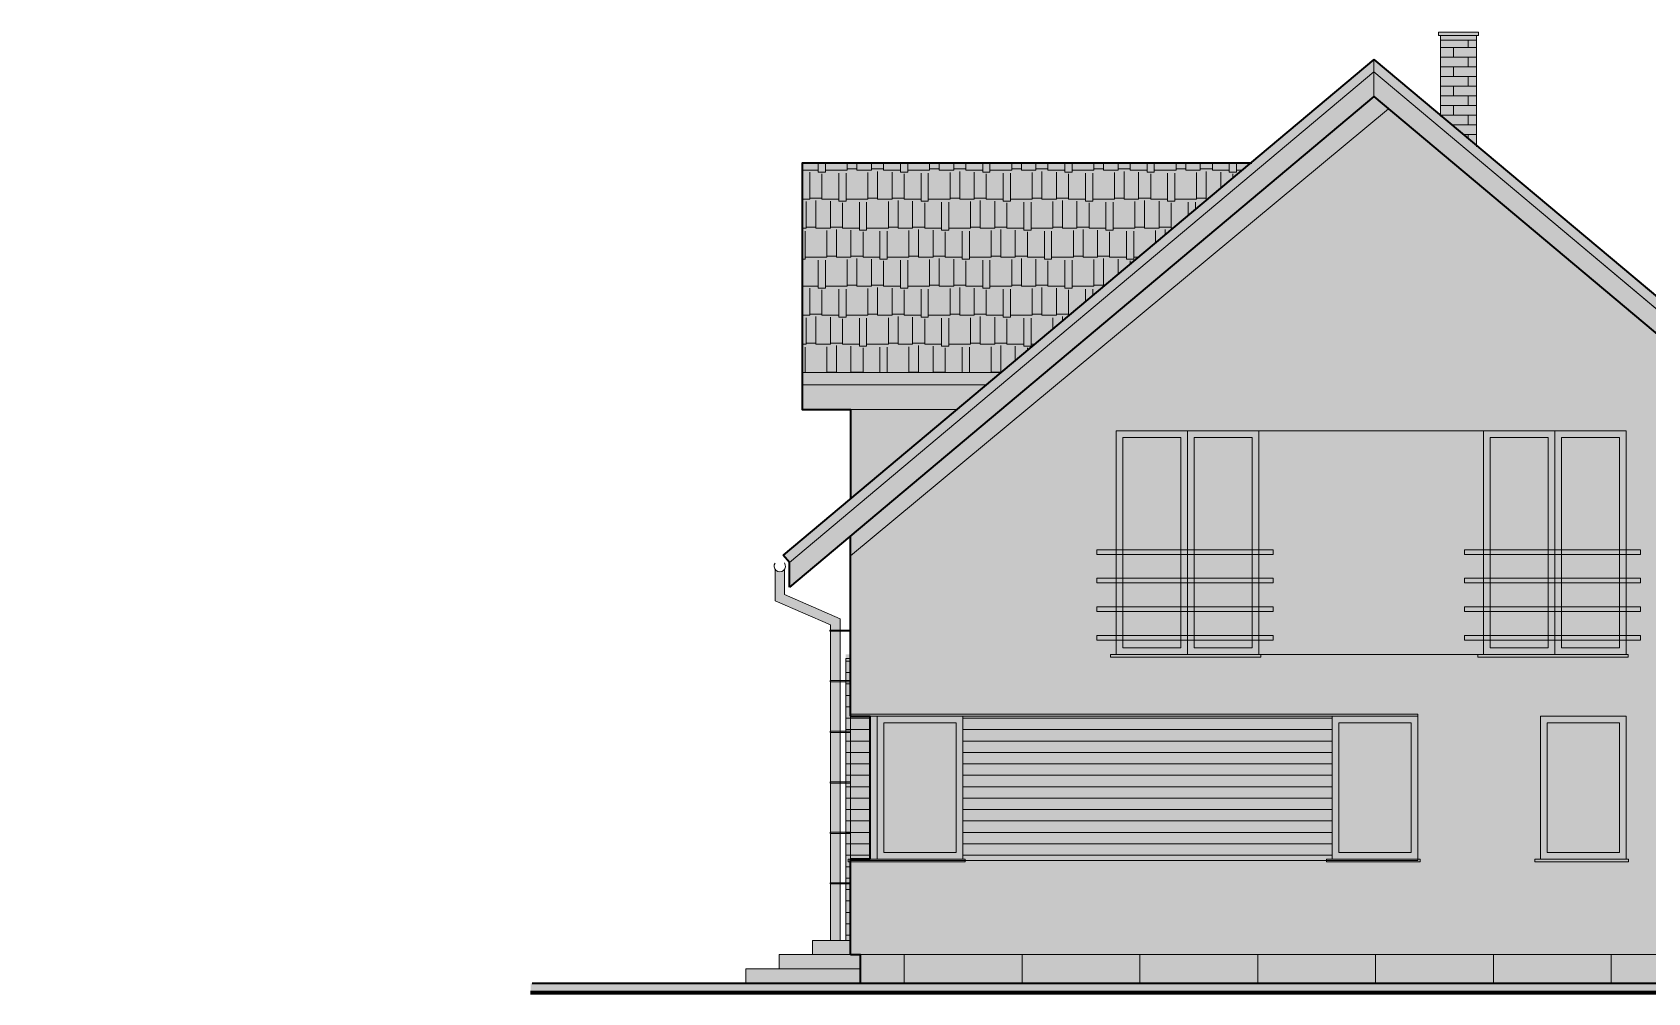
# Model space of a CAD drawing. Header units: millimetres. Extents: x -13512 to 8923, y -6533 to 5096.
# Drawn here: x -2773 to -1076, y -3096 to -2087 of the extents above; entities that cross this region are included whole.
import ezdxf

# ---------------------------------------------------------------- set-up
doc = ezdxf.new("R2010")
doc.units = ezdxf.units.MM
for name, color, linetype, lineweight in [('A-ELEWACJA CIENKA', 11, 'Continuous', 13), ('A-murowane', 3, 'Continuous', 35), ('A-RYS ELEWACJI', 30, 'Continuous', 35), ('A-wykończenie', 4, 'Continuous', 5), ('B-CEGŁA ale dr', 34, 'Continuous', 0), ('B-CIENIE', 251, 'Continuous', 0), ('B-DACHÓWKA', 250, 'Continuous', 0), ('B-DREWNO', 32, 'Continuous', 0), ('B-materiały', 9, 'Continuous', 0), ('B-STOLARKA OKIENNA', 32, 'Continuous', 0), ('B-SZKŁO', 153, 'Continuous', 0), ('C-DACH CIENKA', 191, 'Continuous', 0)]:
    doc.layers.add(name, color=color, linetype=linetype, lineweight=lineweight)
doc.layers.add('B-BIAŁY ELEM', color=7, linetype='Continuous', lineweight=0, true_color=0xf0f0f0)
pattern_1 = [(0, (0, 0), (0, 12), [])]

# ---------------------------------------------------------------- blocks, each defined once
blk = doc.blocks.new('A$C3A4D36EB')
at = {"layer": 'B-STOLARKA OKIENNA', "true_color": 0x636466, "transparency": 33554687}
h = blk.add_hatch(color=251, dxfattribs=at)
h.dxf.hatch_style = 1
h.paths.add_polyline_path([(21, 331.3), (79.3, 356.6), (79.3, 389.8, -0.536675), (69.3, 389.8), (69.3, 363.2), (11, 337.9), (11, 0), (21, 0)])
at = {"layer": 'A-ELEWACJA CIENKA'}
for p, q in [((69.3, 389.8), (69.3, 363.2)), ((79.3, 389.8), (79.3, 356.6)), ((69.3, 363.2), (11, 337.9)), ((79.3, 356.6), (21, 331.3)), ((11, 337.9), (11, 0)), ((21, 331.3), (21, 0))]:
    blk.add_line(p, q, dxfattribs=at)
blk.add_arc((74.3, 393.1), 6, 145.1857, 33.4096, dxfattribs=at)
blk = doc.blocks.new('A$C59963C6C')
at = {"layer": 'B-STOLARKA OKIENNA', "true_color": 0x636466, "transparency": 33554687}
h = blk.add_hatch(color=251, dxfattribs=at)
h.dxf.hatch_style = 1
h.paths.add_polyline_path([(0, 105), (-20, 105), (-20, 110), (0, 110), (90, 110), (165, 110), (165, 105), (90, 105)])
h = blk.add_hatch(color=251, dxfattribs=at)
h.dxf.hatch_style = 1
h.paths.add_polyline_path([(0, 75), (-20, 75), (-20, 80), (0, 80), (90, 80), (165, 80), (165, 75), (90, 75)])
h = blk.add_hatch(color=251, dxfattribs=at)
h.dxf.hatch_style = 1
h.paths.add_polyline_path([(0, 45), (-20, 45), (-20, 50), (0, 50), (90, 50), (165, 50), (165, 45), (90, 45)])
h = blk.add_hatch(color=251, dxfattribs=at)
h.dxf.hatch_style = 1
h.paths.add_polyline_path([(0, 15), (-20, 15), (-20, 20), (0, 20), (90, 20), (165, 20), (165, 15), (90, 15)])
at = {"layer": 'A-ELEWACJA CIENKA'}
for points in [[(0, 105), (-20, 105), (-20, 110), (0, 110), (90, 110), (165, 110), (165, 105), (90, 105)], [(0, 75), (-20, 75), (-20, 80), (0, 80), (90, 80), (165, 80), (165, 75), (90, 75)], [(0, 45), (-20, 45), (-20, 50), (0, 50), (90, 50), (165, 50), (165, 45), (90, 45)], [(0, 15), (-20, 15), (-20, 20), (0, 20), (90, 20), (165, 20), (165, 15), (90, 15)]]:
    blk.add_lwpolyline(points, close=True, dxfattribs=at)

msp = doc.modelspace()

# ---------------------------------------------------------------- hatches: boundary and pattern name
at = {"layer": 'A-ELEWACJA CIENKA', "lineweight": 9}
h = msp.add_hatch(dxfattribs=at)
h.set_pattern_fill('AR-BRSTD', color=256, scale=0.15)
h.paths.add_polyline_path([(-1255.86, -2095.78), (-1293.86, -2095.78), (-1293.86, -2174.5), (-1255.86, -2206.38)])
at = {"layer": 'A-ELEWACJA CIENKA'}
h = msp.add_hatch(dxfattribs=at)
h.set_pattern_fill('AR-RSHKE', color=256, scale=0.1)
h.set_pattern_definition([(0, (-8189.656, -190.132), (64.77, 30.48), [15.24, -12.7, 17.78, -7.62, 22.86, -10.16]), (0, (-8174.416, -188.862), (64.77, 30.48), [12.7, -48.26, 10.16, -15.24]), (0, (-8143.936, -192.037), (64.77, 30.48), [7.62, -78.74]), (90, (-8189.656, -190.132), (-21.59, 30.48), [29.21, -92.71]), (90, (-8174.416, -190.132), (-21.59, 30.48), [28.575, -93.345]), (90, (-8161.716, -190.132), (-21.59, 30.48), [26.67, -95.25]), (90, (-8143.936, -192.037), (-21.59, 30.48), [29.21, -92.71]), (90, (-8136.316, -192.037), (-21.59, 30.48), [29.21, -92.71]), (90, (-8113.456, -190.132), (-21.59, 30.48), [27.94, -93.98])])
h.paths.add_polyline_path([(-1751.47, -2441.16), (-1493.71, -2224.87), (-1964.4, -2224.87), (-1964.4, -2444.66), (-1755.65, -2444.66)])
at = {"layer": 'A-ELEWACJA CIENKA', "true_color": 0xc7c8ca}
h = msp.add_hatch(color=9, dxfattribs=at)
h.dxf.hatch_style = 1
h.paths.add_polyline_path([(-1248.77, -2505.94), (-1484.77, -2505.94), (-1484.77, -2630.94), (-1469.77, -2630.94), (-1469.77, -2635.94), (-1484.77, -2635.94), (-1484.77, -2660.94), (-1469.77, -2660.94), (-1469.77, -2665.94), (-1484.77, -2665.94), (-1484.77, -2690.94), (-1469.77, -2690.94), (-1469.77, -2695.94), (-1484.77, -2695.94), (-1484.77, -2720.94), (-1469.77, -2720.94), (-1469.77, -2725.94), (-1484.77, -2725.94), (-1484.77, -2740.94), (-1248.77, -2740.94), (-1248.77, -2725.94), (-1268.77, -2725.94), (-1268.77, -2720.94), (-1248.77, -2720.94), (-1248.77, -2695.94), (-1268.77, -2695.94), (-1268.77, -2690.94), (-1248.77, -2690.94), (-1248.77, -2665.94), (-1268.77, -2665.94), (-1268.77, -2660.94), (-1248.77, -2660.94), (-1248.77, -2635.94), (-1268.77, -2635.94), (-1268.77, -2630.94), (-1248.77, -2630.94)])
at = {"layer": 'A-ELEWACJA CIENKA', "true_color": 0x000000}
h = msp.add_hatch(color=18, dxfattribs=at)
h.dxf.hatch_style = 1
h.paths.add_polyline_path([(-1935.43, -2716.7), (-1913.77, -2716.7), (-1913.77, -2715.43), (-1935.43, -2715.43)])
at = {"layer": 'A-ELEWACJA CIENKA', "transparency": 33554643}
h = msp.add_hatch(dxfattribs=at)
h.set_pattern_fill('_USER', color=256, scale=12, pattern_type=0)
h.set_pattern_definition(pattern_1)
h.paths.add_polyline_path([(-1913.77, -2745.16), (-1918.77, -2745.16), (-1918.77, -3041.37), (-1913.77, -3041.37)])
at = {"layer": 'A-ELEWACJA CIENKA', "true_color": 0x3b3b3b}
h = msp.add_hatch(color=250, dxfattribs=at)
h.dxf.hatch_style = 1
h.paths.add_polyline_path([(-1542.26, -2740.94), (-1640.63, -2740.94), (-1640.63, -2743.94), (-1482.57, -2743.94), (-1482.57, -2740.94)])
h = msp.add_hatch(color=250, dxfattribs=at)
h.dxf.hatch_style = 1
h.paths.add_polyline_path([(-1156.26, -2740.94), (-1254.63, -2740.94), (-1254.63, -2743.94), (-1096.57, -2743.94), (-1096.57, -2740.94)])
at = {"layer": 'A-ELEWACJA CIENKA', "true_color": 0x000000}
h = msp.add_hatch(color=18, dxfattribs=at)
h.dxf.hatch_style = 1
h.paths.add_polyline_path([(-1935.28, -2769.84), (-1913.77, -2769.84), (-1913.77, -2768.56), (-1935.28, -2768.56)])
at = {"layer": 'A-ELEWACJA CIENKA', "transparency": 33554643}
h = msp.add_hatch(dxfattribs=at)
h.set_pattern_fill('_USER', color=256, scale=12, pattern_type=0)
h.set_pattern_definition(pattern_1)
h.paths.add_polyline_path([(-1317.77, -3009.39), (-1317.77, -2955.94), (-1407.77, -2955.94), (-1407.77, -2805.94), (-1913.77, -2804.13), (-1913.77, -2955.94), (-1893.51, -2955.94), (-1893.51, -2805.94), (-1795.77, -2805.94), (-1795.77, -2955.94), (-1913.77, -2958.94), (-1913.77, -2963.72), (-1317.77, -2963.72)])
at = {"layer": 'A-ELEWACJA CIENKA', "true_color": 0x000000}
h = msp.add_hatch(color=18, dxfattribs=at)
h.dxf.hatch_style = 1
h.paths.add_polyline_path([(-1935.28, -2822.97), (-1913.77, -2822.97), (-1913.77, -2821.7), (-1935.28, -2821.7)])
h = msp.add_hatch(color=18, dxfattribs=at)
h.dxf.hatch_style = 1
h.paths.add_polyline_path([(-1935.28, -2876.1), (-1913.77, -2876.1), (-1913.77, -2874.83), (-1935.28, -2874.83)])
h = msp.add_hatch(color=18, dxfattribs=at)
h.dxf.hatch_style = 1
h.paths.add_polyline_path([(-1935.28, -2929.07), (-1913.77, -2929.07), (-1913.77, -2927.8), (-1935.28, -2927.8)])
at = {"layer": 'A-ELEWACJA CIENKA', "true_color": 0x3b3b3b}
h = msp.add_hatch(color=250, dxfattribs=at)
h.dxf.hatch_style = 1
h.paths.add_polyline_path([(-1793.26, -2955.94), (-1916.22, -2955.94), (-1916.22, -2958.94), (-1793.26, -2958.94)])
h = msp.add_hatch(color=250, dxfattribs=at)
h.dxf.hatch_style = 1
h.paths.add_polyline_path([(-1315.26, -2955.94), (-1413.63, -2955.94), (-1413.63, -2958.94), (-1315.26, -2958.94)])
h = msp.add_hatch(color=250, dxfattribs=at)
h.dxf.hatch_style = 1
h.paths.add_polyline_path([(-1096.26, -2955.94), (-1194.63, -2955.94), (-1194.63, -2958.94), (-1096.26, -2958.94)])
at = {"layer": 'A-ELEWACJA CIENKA', "true_color": 0x000000}
h = msp.add_hatch(color=18, dxfattribs=at)
h.dxf.hatch_style = 1
h.paths.add_polyline_path([(-1935.28, -2982.14), (-1913.77, -2982.14), (-1913.77, -2980.87), (-1935.28, -2980.87)])
at = {"layer": 'A-ELEWACJA CIENKA'}
h = msp.add_hatch(dxfattribs=at)
h.set_pattern_fill('LINE', color=256, scale=39, angle=90)
h.paths.add_polyline_path([(-1903.77, -3056.37), (-1903.77, -3086.37), (-1058.77, -3086.37), (-1058.77, -3071.37), (-1023.77, -3071.37), (-1023.77, -3056.37)])
h.paths.add_polyline_path([(-823.77, -3056.37), (-838.77, -3056.37), (-838.77, -3086.37), (-823.77, -3086.37)])
at = {"layer": 'A-murowane'}
h = msp.add_hatch(color=256, dxfattribs=at)
h.dxf.hatch_style = 1
h.paths.add_polyline_path([(-1070.35, -2741.53), (-808.45, -2741.53), (-808.45, -2745.02), (-1070.35, -2745.02)])
h.paths.add_polyline_path([(-1464.35, -2741.74), (-1070.35, -2741.53), (-1070.35, -2745.02), (-1464.35, -2745.02)])
h.paths.add_polyline_path([(-1918.77, -2741.01), (-1464.35, -2741.01), (-1464.35, -2745.02), (-1918.77, -2745.02)])
at = {"layer": 'B-BIAŁY ELEM', "transparency": 33554687}
h = msp.add_hatch(color=256, dxfattribs=at)
h.dxf.hatch_style = 1
h.paths.add_polyline_path([(-1348.42, -2167.88), (-1913.77, -2637.25), (-1913.77, -3056.37), (-1317.77, -3056.37), (-1317.77, -2955.94), (-1315.26, -2955.94), (-1315.26, -2958.94), (-1317.77, -2958.94), (-1317.77, -3056.37), (-1913.77, -3056.37), (-1913.77, -2958.94), (-1913.77, -3056.37), (-988.77, -3056.37), (-988.77, -3041.37), (-983.42, -3041.37), (-968.77, -3041.37), (-968.77, -2805.94), (-858.77, -2805.94), (-858.77, -3041.37), (-838.77, -3041.37), (-838.77, -3056.37), (-813.77, -3056.37), (-813.77, -2982.14), (-813.82, -2982.14), (-813.82, -2980.87), (-813.81, -2929.07), (-813.82, -2929.07), (-813.82, -2927.8), (-813.82, -2876.1), (-813.82, -2876.1), (-813.82, -2874.83), (-813.82, -2822.97), (-813.82, -2822.97), (-813.82, -2821.7), (-813.82, -2769.84), (-813.82, -2769.84), (-813.82, -2768.56), (-813.82, -2716.7), (-813.96, -2716.7), (-813.96, -2715.43), (-813.96, -2616.5)])
h = msp.add_hatch(color=256, dxfattribs=at)
h.dxf.hatch_style = 1
h.paths.add_polyline_path([(-1802.27, -2483.77), (-1913.77, -2483.77), (-1913.77, -2577.33)])
at = {"layer": 'B-CEGŁA ale dr'}
h = msp.add_hatch(color=256, dxfattribs=at)
h.dxf.hatch_style = 1
h.paths.add_polyline_path([(-1913.77, -2745.16), (-1918.77, -2745.16), (-1918.77, -3041.37), (-1913.77, -3041.37)])
h = msp.add_hatch(color=256, dxfattribs=at)
h.dxf.hatch_style = 1
h.paths.add_polyline_path([(-1795.77, -2805.94), (-1407.77, -2805.94), (-1407.77, -2955.94), (-1317.77, -2955.94), (-1317.77, -2958.97), (-1913.77, -2958.97), (-1913.77, -2955.93), (-1795.77, -2955.94)])
h = msp.add_hatch(color=256, dxfattribs=at)
h.dxf.hatch_style = 1
h.paths.add_polyline_path([(-1913.77, -2805.94), (-1893.51, -2805.94), (-1893.51, -2955.93), (-1913.77, -2955.93)])
at = {"layer": 'B-CIENIE', "transparency": 33554503}
h = msp.add_hatch(color=0, dxfattribs=at)
h.dxf.hatch_style = 1
h.paths.add_polyline_path([(-1363.77, -2154.99), (-1348.42, -2167.88), (-1913.77, -2637.25), (-1913.77, -2616.5)])
h = msp.add_hatch(color=0, dxfattribs=at)
h.dxf.hatch_style = 1
h.paths.add_polyline_path([(-1484.77, -2505.94), (-1635.51, -2505.94), (-1635.51, -2740.94), (-1621.59, -2740.94), (-1621.59, -2519.78), (-1484.77, -2519.78)])
at = {"layer": 'B-CIENIE', "transparency": 33554472}
h = msp.add_hatch(color=0, dxfattribs=at)
h.dxf.hatch_style = 1
h.paths.add_polyline_path([(-1248.77, -2505.94), (-1484.76, -2505.94), (-1484.76, -2740.94), (-1482.1, -2740.94), (-1482.1, -2509.3), (-1248.77, -2509.3)])
at = {"layer": 'B-CIENIE', "transparency": 33554503}
h = msp.add_hatch(color=0, dxfattribs=at)
h.dxf.hatch_style = 1
h.paths.add_polyline_path([(-1098.77, -2505.94), (-1249.51, -2505.94), (-1249.51, -2740.94), (-1235.59, -2740.94), (-1235.59, -2519.78), (-1098.77, -2519.78)])
h = msp.add_hatch(color=0, dxfattribs=at)
h.dxf.hatch_style = 1
h.paths.add_polyline_path([(-1627.84, -2512.95), (-1566.77, -2512.95), (-1566.77, -2517.55), (-1624.89, -2517.55), (-1624.89, -2733.94), (-1627.84, -2733.94)])
h = msp.add_hatch(color=0, dxfattribs=at)
h.dxf.hatch_style = 1
h.paths.add_polyline_path([(-1552.84, -2512.95), (-1491.77, -2512.95), (-1491.77, -2517.55), (-1549.89, -2517.55), (-1549.89, -2733.94), (-1552.84, -2733.94)])
h = msp.add_hatch(color=0, dxfattribs=at)
h.dxf.hatch_style = 1
h.paths.add_polyline_path([(-1241.55, -2512.95), (-1180.48, -2512.95), (-1180.48, -2517.55), (-1238.6, -2517.55), (-1238.6, -2733.94), (-1241.55, -2733.94)])
h = msp.add_hatch(color=0, dxfattribs=at)
h.dxf.hatch_style = 1
h.paths.add_polyline_path([(-1166.84, -2512.95), (-1105.77, -2512.95), (-1105.77, -2517.55), (-1163.89, -2517.55), (-1163.89, -2733.94), (-1166.84, -2733.94)])
h = msp.add_hatch(color=0, dxfattribs=at)
h.dxf.hatch_style = 1
h.paths.add_polyline_path([(-1893.43, -2805.94), (-1913.86, -2805.94), (-1913.86, -2955.94), (-1893.43, -2955.94)])
h = msp.add_hatch(color=0, dxfattribs=at)
h.dxf.hatch_style = 1
h.paths.add_polyline_path([(-1795.27, -2805.94), (-1895.68, -2805.94), (-1895.68, -2955.94), (-1895.27, -2955.94), (-1895.27, -2819.78), (-1795.27, -2819.78)])
h = msp.add_hatch(color=0, dxfattribs=at)
h.dxf.hatch_style = 1
h.paths.add_polyline_path([(-1879.26, -2812.95), (-1803.26, -2812.95), (-1803.26, -2817.55), (-1876.31, -2817.55), (-1876.31, -2948.95), (-1879.26, -2948.95)])
h = msp.add_hatch(color=0, dxfattribs=at)
h.dxf.hatch_style = 1
h.paths.add_polyline_path([(-1316.98, -2806.14), (-1407.72, -2806.14), (-1407.72, -2955.94), (-1393.8, -2955.94), (-1393.8, -2819.98), (-1316.98, -2819.98)])
h = msp.add_hatch(color=0, dxfattribs=at)
h.dxf.hatch_style = 1
h.paths.add_polyline_path([(-1401.26, -2812.95), (-1325.26, -2812.95), (-1325.26, -2817.55), (-1398.31, -2817.55), (-1398.31, -2948.95), (-1401.26, -2948.95)])
h = msp.add_hatch(color=0, dxfattribs=at)
h.dxf.hatch_style = 1
h.paths.add_polyline_path([(-1098.77, -2805.94), (-1189.51, -2805.94), (-1189.51, -2955.94), (-1175.59, -2955.94), (-1175.59, -2819.78), (-1098.77, -2819.78)])
h = msp.add_hatch(color=0, dxfattribs=at)
h.dxf.hatch_style = 1
h.paths.add_polyline_path([(-1182.26, -2812.95), (-1106.26, -2812.95), (-1106.26, -2817.55), (-1179.31, -2817.55), (-1179.31, -2948.95), (-1182.26, -2948.95)])
at = {"layer": 'B-CIENIE', "true_color": 0x000000, "transparency": 33554666}
h = msp.add_hatch(color=18, dxfattribs=at)
h.dxf.hatch_style = 1
h.paths.add_polyline_path([(-1903.85, -3056.35), (-1438.36, -3056.35), (-1438.36, -3061.9), (-1903.85, -3061.9)])
h = msp.add_hatch(color=18, dxfattribs=at)
h.dxf.hatch_style = 1
h.paths.add_polyline_path([(-1023.77, -3061.92), (-1023.77, -3056.37), (-1439.42, -3056.37), (-1439.42, -3061.92)])
at = {"layer": 'B-DACHÓWKA', "transparency": 33554636}
h = msp.add_hatch(color=256, dxfattribs=at)
h.dxf.hatch_style = 1
h.paths.add_polyline_path([(-1977.98, -2644.3), (-1977.98, -2670.37), (-1363.77, -2154.99), (-1363.77, -2128.88)])
h.paths.add_polyline_path([(-1363.77, -2128.88), (-1363.77, -2115.83), (-1984.39, -2636.62), (-1977.98, -2644.26)])
h = msp.add_hatch(color=256, dxfattribs=at)
h.dxf.hatch_style = 1
h.paths.add_polyline_path([(-1363.77, -2128.88), (-1363.77, -2154.99), (-749.57, -2670.37), (-749.57, -2644.3)])
h.paths.add_polyline_path([(-749.57, -2644.26), (-743.15, -2636.62), (-1363.77, -2115.83), (-1363.77, -2128.88)])
h = msp.add_hatch(color=256, dxfattribs=at)
h.dxf.hatch_style = 1
h.paths.add_polyline_path([(-1493.72, -2224.87), (-1964.4, -2224.87), (-1964.4, -2444.66), (-1755.65, -2444.66)])
h = msp.add_hatch(color=256, dxfattribs=at)
h.dxf.hatch_style = 1
h.paths.add_polyline_path([(-1771.19, -2457.69), (-1964.4, -2457.69), (-1964.4, -2483.77), (-1913.77, -2483.77), (-1802.27, -2483.77)])
h.paths.add_polyline_path([(-1755.65, -2444.66), (-1964.4, -2444.66), (-1964.4, -2457.69), (-1771.19, -2457.69)])
h = msp.add_hatch(color=256, dxfattribs=at)
h.dxf.hatch_style = 1
h.paths.add_polyline_path([(-1903.77, -3071.37), (-1988.77, -3071.37), (-2023.77, -3071.37), (-2023.77, -3086.37), (-1903.77, -3086.37)])
h.paths.add_polyline_path([(-1903.77, -3056.37), (-1913.77, -3056.37), (-1953.77, -3056.37), (-1988.77, -3056.37), (-1988.77, -3071.37), (-1903.77, -3071.37)])
h.paths.add_polyline_path([(-1913.77, -3041.37), (-1953.77, -3041.37), (-1953.77, -3056.37), (-1913.77, -3056.37)])
h = msp.add_hatch(color=256, dxfattribs=at)
h.dxf.hatch_style = 1
h.paths.add_polyline_path([(-1058.77, -3071.37), (-1023.77, -3071.37), (-1023.77, -3056.37), (-1903.77, -3056.37), (-1903.77, -3086.37), (-1058.77, -3086.37)])
at = {"layer": 'B-DREWNO'}
h = msp.add_hatch(color=256, dxfattribs=at)
h.dxf.hatch_style = 1
h.paths.add_polyline_path([(-1255.86, -2095.78), (-1293.86, -2095.78), (-1293.86, -2174.5), (-1255.86, -2206.38)])
h.paths.add_polyline_path([(-1255.86, -2090.78), (-1293.86, -2090.78), (-1293.86, -2095.78), (-1255.86, -2095.78)])
h.paths.add_polyline_path([(-1253.91, -2087.4), (-1295.86, -2087.4), (-1295.86, -2090.78), (-1253.91, -2090.78)])
at = {"layer": 'B-materiały'}
h = msp.add_hatch(dxfattribs=at)
h.set_pattern_fill('AR-HBONE', color=256, scale=0.1)
h.set_pattern_definition([(45, (-5057.674, -190.132), (1e-15, 14.36841), [30.48, -10.16]), (135, (-5050.49, -182.948), (1e-15, 14.36841), [30.48, -10.16])])
h.paths.add_polyline_path([(-2249.84, -3096.37), (-377.13, -3096.37), (-377.13, -3086.37), (-2249.84, -3086.37)])
at = {"layer": 'B-STOLARKA OKIENNA', "transparency": 33554628}
h = msp.add_hatch(color=256, dxfattribs=at)
h.dxf.hatch_style = 1
h.paths.add_polyline_path([(-1559.77, -2505.94), (-1634.77, -2505.94), (-1634.77, -2740.94), (-1559.77, -2740.94)])
h.paths.add_polyline_path([(-1627.77, -2733.94), (-1627.77, -2512.94), (-1566.77, -2512.94), (-1566.77, -2733.94)], flags=16)
h.paths.add_polyline_path([(-1484.77, -2505.94), (-1559.77, -2505.94), (-1559.77, -2740.94), (-1484.77, -2740.94)])
h.paths.add_polyline_path([(-1552.77, -2733.94), (-1552.77, -2512.94), (-1491.77, -2512.94), (-1491.77, -2733.94)], flags=16)
h = msp.add_hatch(color=256, dxfattribs=at)
h.dxf.hatch_style = 1
h.paths.add_polyline_path([(-1173.77, -2505.94), (-1248.77, -2505.94), (-1248.77, -2740.94), (-1173.77, -2740.94)])
h.paths.add_polyline_path([(-1241.77, -2733.94), (-1241.77, -2512.94), (-1180.77, -2512.94), (-1180.77, -2733.94)], flags=16)
h = msp.add_hatch(color=256, dxfattribs=at)
h.dxf.hatch_style = 1
h.paths.add_polyline_path([(-1098.77, -2505.94), (-1173.77, -2505.94), (-1173.77, -2740.94), (-1098.77, -2740.94)])
h.paths.add_polyline_path([(-1166.77, -2733.94), (-1166.77, -2512.94), (-1105.77, -2512.94), (-1105.77, -2733.94)], flags=16)
h = msp.add_hatch(color=256, dxfattribs=at)
h.dxf.hatch_style = 1
h.paths.add_polyline_path([(-1795.77, -2805.94), (-1885.77, -2805.94), (-1885.77, -2955.94), (-1795.77, -2955.94)])
h.paths.add_polyline_path([(-1802.77, -2948.94), (-1878.77, -2948.94), (-1878.77, -2812.94), (-1802.77, -2812.94)], flags=16)
h.paths.add_polyline_path([(-1317.77, -2955.94), (-1317.77, -2805.94), (-1407.77, -2805.94), (-1407.77, -2955.94)])
h.paths.add_polyline_path([(-1400.77, -2948.94), (-1400.77, -2812.94), (-1324.77, -2812.94), (-1324.77, -2948.94)], flags=16)
h.paths.add_polyline_path([(-6812.4, -2955.94), (-6722.4, -2955.94), (-6722.4, -2805.94), (-6812.4, -2805.94)])
h.paths.add_polyline_path([(-6805.4, -2812.94), (-6729.4, -2812.94), (-6729.4, -2948.94), (-6805.4, -2948.94)], flags=16)
h = msp.add_hatch(color=256, dxfattribs=at)
h.dxf.hatch_style = 1
h.paths.add_polyline_path([(-1893.51, -2955.94), (-1885.77, -2955.94), (-1885.77, -2805.94), (-1893.51, -2805.94)])
h = msp.add_hatch(color=256, dxfattribs=at)
h.dxf.hatch_style = 1
h.paths.add_polyline_path([(-1188.77, -2955.94), (-1098.77, -2955.94), (-1098.77, -2805.94), (-1188.77, -2805.94)])
h.paths.add_polyline_path([(-1181.77, -2812.94), (-1105.77, -2812.94), (-1105.77, -2948.94), (-1181.77, -2948.94)], flags=16)
at = {"layer": 'B-SZKŁO', "transparency": 33554544}
h = msp.add_hatch(color=256, dxfattribs=at)
h.dxf.hatch_style = 1
h.paths.add_polyline_path([(-1566.77, -2512.94), (-1627.77, -2512.94), (-1627.77, -2733.94), (-1566.77, -2733.94)])
h = msp.add_hatch(color=256, dxfattribs=at)
h.dxf.hatch_style = 1
h.paths.add_polyline_path([(-1491.77, -2512.94), (-1552.77, -2512.94), (-1552.77, -2733.94), (-1491.77, -2733.94)])
h = msp.add_hatch(color=256, dxfattribs=at)
h.dxf.hatch_style = 1
h.paths.add_polyline_path([(-1180.77, -2512.94), (-1241.77, -2512.94), (-1241.77, -2733.94), (-1180.77, -2733.94)])
h = msp.add_hatch(color=256, dxfattribs=at)
h.dxf.hatch_style = 1
h.paths.add_polyline_path([(-1105.77, -2512.94), (-1166.77, -2512.94), (-1166.77, -2733.94), (-1105.77, -2733.94)])
h = msp.add_hatch(color=256, dxfattribs=at)
h.dxf.hatch_style = 1
h.paths.add_polyline_path([(-1802.77, -2948.95), (-1878.77, -2948.95), (-1878.77, -2812.95), (-1802.77, -2812.95)])
h = msp.add_hatch(color=256, dxfattribs=at)
h.dxf.hatch_style = 1
h.paths.add_polyline_path([(-1324.77, -2948.95), (-1400.77, -2948.95), (-1400.77, -2812.95), (-1324.77, -2812.95)])
h = msp.add_hatch(color=256, dxfattribs=at)
h.dxf.hatch_style = 1
h.paths.add_polyline_path([(-1105.77, -2948.95), (-1181.77, -2948.95), (-1181.77, -2812.95), (-1105.77, -2812.95)])

# ---------------------------------------------------------------- linework, layer by layer
at = {"layer": 'A-ELEWACJA CIENKA'}
for p, q in [((-1293.86, -2090.78), (-1255.86, -2090.78)), ((-1293.86, -2095.78), (-1255.86, -2095.78)), ((-1964.4, -2444.66), (-1755.65, -2444.66)), ((-1964.4, -2457.69), (-1770.52, -2457.69)), ((-1913.77, -2483.77), (-1801.69, -2483.77)), ((-1559.77, -2505.94), (-1559.77, -2740.94)), ((-1173.77, -2505.94), (-1173.77, -2740.94)), ((-1913.77, -2805.94), (-1913.77, -2955.94)), ((-1895.77, -2805.94), (-1885.77, -2805.94)), ((-1895.77, -2955.94), (-1885.77, -2955.94)), ((-1988.77, -3071.37), (-1903.77, -3071.37)), ((-1953.77, -3056.37), (-1913.77, -3056.37)), ((-1903.77, -3056.37), (-1023.77, -3056.37))]:
    msp.add_line(p, q, dxfattribs=at)
for points in [[(-1295.86, -2090.78), (-1253.91, -2090.78), (-1253.91, -2087.4), (-1295.86, -2087.4)], [(-1634.77, -2505.94), (-1484.77, -2505.94), (-1484.77, -2740.94), (-1634.77, -2740.94)], [(-1634.77, -2505.94), (-1098.77, -2505.94), (-1098.77, -2740.94), (-1634.77, -2740.94)], [(-1484.77, -2505.94), (-1248.77, -2505.94), (-1248.77, -2740.94), (-1484.77, -2740.94)], [(-1248.77, -2505.94), (-1098.77, -2505.94), (-1098.77, -2740.94), (-1248.77, -2740.94)], [(-1566.77, -2733.94), (-1627.77, -2733.94), (-1627.77, -2512.94), (-1566.77, -2512.94)], [(-1552.77, -2512.94), (-1491.77, -2512.94), (-1491.77, -2733.94), (-1552.77, -2733.94)], [(-1180.77, -2733.94), (-1241.77, -2733.94), (-1241.77, -2512.94), (-1180.77, -2512.94)], [(-1166.77, -2512.94), (-1105.77, -2512.94), (-1105.77, -2733.94), (-1166.77, -2733.94)], [(-1913.77, -2805.94), (-1893.51, -2805.94), (-1893.51, -2955.93), (-1913.77, -2955.93)], [(-1885.77, -2805.94), (-1795.77, -2805.94), (-1795.77, -2955.94), (-1885.77, -2955.94)], [(-1878.77, -2812.94), (-1802.77, -2812.94), (-1802.77, -2948.94), (-1878.77, -2948.94)], [(-1407.77, -2805.94), (-1317.77, -2805.94), (-1317.77, -2955.94), (-1407.77, -2955.94)], [(-1400.77, -2812.94), (-1324.77, -2812.94), (-1324.77, -2948.94), (-1400.77, -2948.94)], [(-1188.77, -2805.94), (-1098.77, -2805.94), (-1098.77, -2955.94), (-1188.77, -2955.94)], [(-1181.77, -2812.94), (-1105.77, -2812.94), (-1105.77, -2948.94), (-1181.77, -2948.94)]]:
    msp.add_lwpolyline(points, close=True, dxfattribs=at)
for points in [[(-1293.86, -2175.89), (-1293.86, -2090.78)], [(-1255.86, -2090.78), (-1255.86, -2207.68)], [(-1913.77, -2745.16), (-1913.77, -2745.16), (-1918.77, -2745.16), (-1918.77, -3041.37), (-1913.77, -3041.37), (-1913.77, -2745.16)], [(-1795.77, -2957.6), (-1317.77, -2957.6), (-1317.77, -2805.94), (-1317.77, -2805.94), (-1317.76, -2803.78), (-1913.76, -2803.78), (-1913.77, -2955.94), (-1893.51, -2955.94), (-1893.51, -2805.94), (-1795.77, -2805.94)], [(-1795.77, -2805.94), (-1407.77, -2805.94), (-1407.77, -2955.94), (-1317.77, -2955.94), (-1317.77, -2957.6), (-1913.77, -2957.6), (-1913.77, -2955.93), (-1795.77, -2955.94), (-1795.77, -2805.94), (-1913.76, -2805.94)], [(-1913.77, -3041.37), (-1953.77, -3041.37), (-1953.77, -3056.37), (-1988.77, -3056.37), (-1988.77, -3071.37), (-2023.77, -3071.37), (-2023.77, -3086.37)]]:
    msp.add_lwpolyline(points, dxfattribs=at)
at = {"layer": 'A-ELEWACJA CIENKA', "color": 18, "true_color": 0x000000}
for points in [[(-1935.43, -2716.7), (-1913.77, -2716.7), (-1913.77, -2715.43), (-1935.43, -2715.43)], [(-1935.28, -2769.84), (-1913.77, -2769.84), (-1913.77, -2768.56), (-1935.28, -2768.56)], [(-1935.28, -2822.97), (-1913.77, -2822.97), (-1913.77, -2821.7), (-1935.28, -2821.7)], [(-1935.28, -2876.1), (-1913.77, -2876.1), (-1913.77, -2874.83), (-1935.28, -2874.83)], [(-1935.28, -2929.07), (-1913.77, -2929.07), (-1913.77, -2927.8), (-1935.28, -2927.8)], [(-1935.28, -2982.14), (-1913.77, -2982.14), (-1913.77, -2980.87), (-1935.28, -2980.87)]]:
    msp.add_lwpolyline(points, close=True, dxfattribs=at)
at = {"layer": 'A-ELEWACJA CIENKA', "color": 252}
for points in [[(-1542.26, -2740.94), (-1640.63, -2740.94), (-1640.63, -2743.94), (-1482.57, -2743.94), (-1482.57, -2740.94), (-1542.26, -2740.94)], [(-1156.26, -2740.94), (-1254.63, -2740.94), (-1254.63, -2743.94), (-1096.57, -2743.94), (-1096.57, -2740.94), (-1156.26, -2740.94)], [(-1315.26, -2955.94), (-1413.63, -2955.94), (-1413.63, -2958.94), (-1315.26, -2958.94), (-1315.26, -2955.94), (-1315.26, -2955.94)], [(-1096.26, -2955.94), (-1194.63, -2955.94), (-1194.63, -2958.94), (-1096.26, -2958.94), (-1096.26, -2955.94), (-1096.26, -2955.94)]]:
    msp.add_lwpolyline(points, dxfattribs=at)
at = {"layer": 'A-ELEWACJA CIENKA', "color": 250, "true_color": 0x3b3b3b}
msp.add_lwpolyline([(-1793.26, -2955.94), (-1916.22, -2955.94), (-1916.22, -2958.94), (-1793.26, -2958.94), (-1793.26, -2955.94), (-1793.26, -2955.94)], dxfattribs=at)
at = {"layer": 'A-RYS ELEWACJI'}
for p, q in [((-1363.77, -2115.83), (-1984.41, -2636.61)), ((-1363.77, -2115.83), (-743.15, -2636.63)), ((-1363.77, -2154.99), (-1977.98, -2670.37)), ((-1363.77, -2154.99), (-749.57, -2670.37)), ((-1913.77, -2805.94), (-1913.77, -2616.5)), ((-1977.98, -2644.3), (-1984.41, -2636.61)), ((-1977.98, -2670.37), (-1977.98, -2644.3)), ((-1913.77, -3056.37), (-1913.77, -2955.94)), ((-2248.19, -3086.37), (-376.23, -3086.37))]:
    msp.add_line(p, q, dxfattribs=at)
for points in [[(-1492.23, -2224.87), (-1964.4, -2224.87), (-1964.4, -2483.77), (-1913.77, -2483.77), (-1913.77, -2577.54)], [(-1913.77, -2805.94), (-1893.51, -2805.94), (-1893.51, -2955.94), (-1913.77, -2955.94)], [(-1913.77, -3056.37), (-1903.77, -3056.37), (-1903.77, -3086.37)]]:
    msp.add_lwpolyline(points, dxfattribs=at)
at = {"layer": 'A-wykończenie'}
msp.add_line((-1903.77, -3056.37), (-1903.77, -3074.37), dxfattribs=at)
at = {"layer": 'A-wykończenie', "lineweight": 120}
msp.add_line((-376.23, -3096.37), (-2249.84, -3096.37), dxfattribs=at)
at = {"layer": 'B-CEGŁA ale dr'}
msp.add_line((-1363.77, -2154.99), (-1363.77, -2115.83), dxfattribs=at)
at = {"layer": 'B-CIENIE', "color": 0, "transparency": 33554503}
msp.add_lwpolyline([(-1363.77, -2154.99), (-1913.77, -2616.5), (-1913.77, -2637.25), (-1348.42, -2167.88), (-1363.77, -2154.99)], dxfattribs=at)
at = {"layer": 'B-materiały'}
for points in [[(-1363.77, -2115.83), (-1363.77, -2128.88), (-1977.98, -2644.26), (-1984.39, -2636.62), (-1363.77, -2115.83)], [(-1363.77, -2115.83), (-1363.77, -2128.88), (-749.57, -2644.26), (-743.15, -2636.62), (-1363.77, -2115.83)], [(-1363.77, -2128.88), (-1363.77, -2154.99), (-1977.98, -2670.37), (-1977.98, -2644.3), (-1363.77, -2128.88)], [(-1363.77, -2128.88), (-1363.77, -2154.99), (-749.57, -2670.37), (-749.57, -2644.3), (-1363.77, -2128.88)], [(-1913.77, -2616.5), (-1363.77, -2154.99), (-813.77, -2616.66), (-813.77, -3056.37), (-838.77, -3056.37), (-838.77, -3041.37), (-858.77, -3041.37), (-858.77, -2805.94), (-968.77, -2805.94), (-968.77, -3041.37), (-983.42, -3041.37), (-988.77, -3041.37), (-988.77, -3056.37), (-1913.77, -3056.37), (-1913.77, -2957.6), (-1317.77, -2957.6), (-1317.77, -2803.72), (-1913.77, -2803.83), (-1913.77, -2616.5)], [(-1634.77, -2505.94), (-1098.77, -2505.94), (-1098.77, -2630.94), (-1083.77, -2630.94), (-1083.77, -2635.94), (-1098.77, -2635.94), (-1098.77, -2660.94), (-1083.77, -2660.94), (-1083.77, -2665.94), (-1098.77, -2665.94), (-1098.77, -2690.94), (-1083.77, -2690.94), (-1083.77, -2695.94), (-1098.77, -2695.94), (-1098.77, -2720.94), (-1083.77, -2720.94), (-1083.77, -2725.94), (-1098.77, -2725.94), (-1098.77, -2740.94), (-1096.57, -2740.94), (-1096.57, -2743.94), (-1254.63, -2743.94), (-1254.63, -2740.94), (-1482.57, -2740.94), (-1482.57, -2743.94), (-1640.63, -2743.94), (-1640.63, -2740.94), (-1634.77, -2740.94), (-1634.77, -2725.94), (-1654.77, -2725.94), (-1654.77, -2720.94), (-1634.77, -2720.94), (-1634.77, -2695.94), (-1654.77, -2695.94), (-1654.77, -2690.94), (-1634.77, -2690.94), (-1634.77, -2665.94), (-1654.77, -2665.94), (-1654.77, -2660.94), (-1634.77, -2660.94), (-1634.77, -2635.94), (-1654.77, -2635.94), (-1654.77, -2630.94), (-1634.77, -2630.94), (-1634.77, -2505.94)]]:
    msp.add_lwpolyline(points, dxfattribs=at)
for points in [[(-1188.77, -2805.94), (-1098.77, -2805.94), (-1098.77, -2955.94), (-1188.77, -2955.94)], [(-1194.63, -2955.94), (-1096.26, -2955.94), (-1096.26, -2958.94), (-1194.63, -2958.94)]]:
    msp.add_lwpolyline(points, close=True, dxfattribs=at)
at = {"layer": 'C-DACH CIENKA'}
for q in [(-1977.98, -2644.3), (-749.57, -2644.3)]:
    msp.add_line((-1363.77, -2128.88), q, dxfattribs=at)

# ---------------------------------------------------------------- block references
at = {"layer": 'A-ELEWACJA CIENKA', "xscale": -1}
msp.add_blockref('A$C3A4D36EB', (-1913.77, -3041.37), dxfattribs=at)
msp.add_blockref('A$C3A4D36EB', (-1913.77, -3041.37), dxfattribs=at)
at = {"layer": 'A-ELEWACJA CIENKA'}
for p in [(-1634.77, -2740.94), (-1248.77, -2740.94)]:
    msp.add_blockref('A$C59963C6C', p, dxfattribs=at)

doc.saveas('drawing.dxf')
